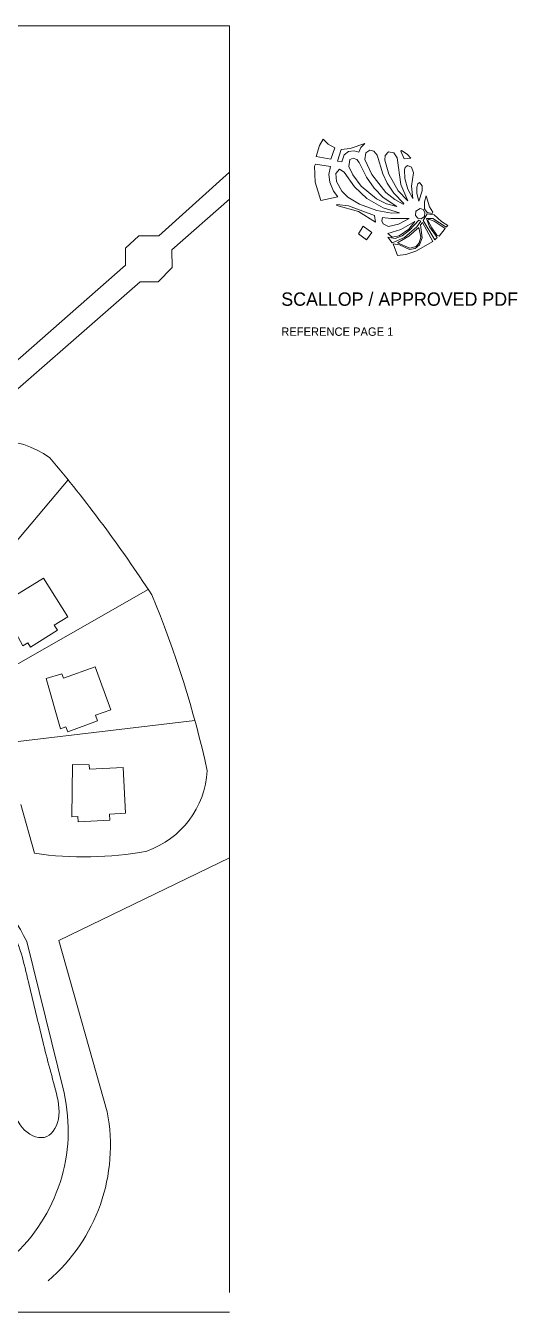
# Model space of a CAD drawing. Header units: inches. Extents: x 36 to 80.1, y 17.3 to 55.9.
# Drawn here: x 65.33 to 80.08, y 17.31 to 55.9 of the extents above; entities that cross this region are included whole.
import ezdxf

# ---------------------------------------------------------------- set-up
doc = ezdxf.new("R2010")
doc.units = ezdxf.units.IN
for name, color, linetype, lineweight in [('01_ORIGINAL_CAD', 7, 'CONTINUOUS', 20), ('03_ADDED_AREAS_SAME_COMPOSITION', 7, 'CONTINUOUS', 15), ('05_REFERENCE_ICON', 7, 'CONTINUOUS', 15), ('06_LABEL', 7, 'CONTINUOUS', 15)]:
    doc.layers.add(name, color=color, linetype=linetype, lineweight=lineweight)

msp = doc.modelspace()

# ---------------------------------------------------------------- linework, layer by layer
at = {"layer": '01_ORIGINAL_CAD'}
for p, q in [((36.248, 55.9), (71.442, 55.9)), ((71.442, 55.9), (71.442, 17.906)), ((71.442, 17.312), (36.248, 17.312))]:
    msp.add_line(p, q, dxfattribs=at)
for points in [[(63.257, 44.272), (68.329, 48.719), (68.329, 49.231), (68.73, 49.6), (69.33, 49.6), (71.442, 51.512), (71.442, 50.696), (69.711, 49.177), (69.725, 48.651), (69.304, 48.218), (68.761, 48.218), (63.72, 43.82), (63.817, 43.397)], [(66.604, 42.276), (62.941, 37.945)], [(69.006, 38.995), (64.196, 36.253)], [(70.407, 35.063), (64.93, 34.409)], [(65.18, 32.538), (65.591, 31.078)], [(71.442, 30.938), (66.326, 28.468)], [(66.326, 28.468), (67.775, 23.323)]]:
    msp.add_lwpolyline(points, dxfattribs=at)
for points in [[(60.29, 39.74, -0.089338), (62.813, 42.944, -0.322066), (66.051, 42.944, -0.030946), (69.111, 38.833, -0.044664), (70.78, 33.554, -0.301674), (68.967, 31.144, -0.082145), (65.591, 31.078)], [(53.65, 30.945, -0.14301), (60.243, 31.63, -0.286424), (65.36, 28.431), (66.481, 23.89, -0.272091), (64.9, 18.954), (63.661, 17.533)]]:
    msp.add_lwpolyline(points, format="xyb", dxfattribs=at)
for points in [[(65.006, 38.799), (65.865, 39.334), (66.595, 38.175), (66.187, 37.918), (66.283, 37.767), (65.474, 37.257), (65.389, 37.391), (65.242, 37.298), (64.498, 38.674), (64.936, 38.911)], [(66.464, 36.332), (67.417, 36.67), (67.882, 35.382), (67.428, 35.218), (67.489, 35.05), (66.59, 34.725), (66.536, 34.875), (66.372, 34.816), (65.94, 36.319), (66.419, 36.457)], [(67.244, 33.6), (68.254, 33.648), (68.327, 32.28), (67.845, 32.255), (67.855, 32.076), (66.9, 32.025), (66.892, 32.184), (66.717, 32.175), (66.739, 33.739), (67.237, 33.732)]]:
    msp.add_lwpolyline(points, close=True, dxfattribs=at)
msp.add_arc((62.535, 22.313), 5.337, 310.4718, 10.9016, dxfattribs=at)
at = {"layer": '03_ADDED_AREAS_SAME_COMPOSITION'}
msp.add_open_spline([(59.719, 30.391), (59.572, 30.625), (59.529, 30.897), (59.647, 31.085), (59.765, 31.272), (60.045, 31.374), (60.337, 31.398), (60.63, 31.421), (60.935, 31.366), (61.225, 31.302), (61.514, 31.237), (61.787, 31.163), (62.055, 31.069), (62.322, 30.974), (62.585, 30.86), (62.836, 30.724), (63.088, 30.588), (63.329, 30.431), (63.557, 30.256), (63.784, 30.082), (63.997, 29.889), (64.196, 29.682), (64.395, 29.475), (64.58, 29.253), (64.739, 29.015), (64.898, 28.778), (65.03, 28.525), (65.13, 28.259), (65.23, 27.992), (65.296, 27.712), (65.362, 27.433), (65.428, 27.153), (65.493, 26.874), (65.56, 26.595), (65.628, 26.317), (65.698, 26.038), (65.765, 25.76), (65.833, 25.483), (65.899, 25.205), (65.97, 24.93), (66.042, 24.655), (66.119, 24.382), (66.197, 24.092), (66.275, 23.803), (66.353, 23.497), (66.325, 23.214), (66.297, 22.93), (66.161, 22.67), (65.96, 22.583), (65.759, 22.497), (65.492, 22.585), (65.298, 22.777), (65.104, 22.968), (64.983, 23.264), (64.865, 23.542), (64.747, 23.82), (64.631, 24.081), (64.504, 24.335), (64.376, 24.589), (64.235, 24.837), (64.091, 25.084), (63.946, 25.331), (63.798, 25.577), (63.645, 25.819), (63.492, 26.062), (63.334, 26.301), (63.171, 26.536), (63.008, 26.772), (62.84, 27.004), (62.667, 27.232), (62.494, 27.46), (62.316, 27.685), (62.133, 27.905), (61.95, 28.126), (61.762, 28.343), (61.571, 28.556), (61.381, 28.77), (61.187, 28.979), (60.986, 29.18), (60.784, 29.38), (60.575, 29.571), (60.345, 29.765), (60.115, 29.959), (59.865, 30.156), (59.719, 30.391)], degree=3, knots=[0, 0, 0, 0, 0.035714, 0.035714, 0.035714, 0.071429, 0.071429, 0.071429, 0.107143, 0.107143, 0.107143, 0.142857, 0.142857, 0.142857, 0.178571, 0.178571, 0.178571, 0.214286, 0.214286, 0.214286, 0.25, 0.25, 0.25, 0.285714, 0.285714, 0.285714, 0.321429, 0.321429, 0.321429, 0.357143, 0.357143, 0.357143, 0.392857, 0.392857, 0.392857, 0.428571, 0.428571, 0.428571, 0.464286, 0.464286, 0.464286, 0.5, 0.5, 0.5, 0.535714, 0.535714, 0.535714, 0.571429, 0.571429, 0.571429, 0.607143, 0.607143, 0.607143, 0.642857, 0.642857, 0.642857, 0.678571, 0.678571, 0.678571, 0.714286, 0.714286, 0.714286, 0.75, 0.75, 0.75, 0.785714, 0.785714, 0.785714, 0.821429, 0.821429, 0.821429, 0.857143, 0.857143, 0.857143, 0.892857, 0.892857, 0.892857, 0.928571, 0.928571, 0.928571, 0.964286, 0.964286, 0.964286, 1, 1, 1, 1], dxfattribs=at)
at = {"layer": '05_REFERENCE_ICON'}
for points in [[(74.255, 52.5), (74.412, 52.346), (74.605, 52.242), (74.484, 51.894), (74.048, 51.974), (74.146, 52.307)], [(75.508, 52.368), (75.39, 52.252), (75.331, 52.109), (75.189, 52.151), (75.02, 52.129), (74.891, 52.024), (74.822, 51.82), (74.686, 51.84), (74.799, 52.19), (75.072, 52.222)], [(75.662, 52.17), (75.775, 52.14), (75.88, 52.019), (76.048, 51.461), (76.175, 51.182), (76.373, 50.881), (76.676, 50.57), (76.66, 50.55), (76.409, 50.684), (76.134, 50.901), (75.715, 51.435), (75.509, 51.889), (75.538, 52.091)], [(76.22, 52.119), (76.373, 52.088), (76.477, 51.937), (76.587, 51.142), (76.799, 50.646), (76.51, 50.95), (76.225, 51.445), (76.106, 51.869), (76.116, 52.009)], [(76.606, 52.163), (76.774, 52.047), (76.889, 51.925), (76.685, 51.904), (76.586, 52.138)], [(74.026, 51.745), (74.479, 51.674), (74.43, 51.442), (74.46, 51.213), (74.569, 50.943), (74.696, 50.766), (74.188, 50.662), (74.02, 51.206), (74, 51.687)], [(75.158, 51.932), (75.266, 51.891), (75.341, 51.802), (75.558, 51.357), (75.785, 51.025), (76.061, 50.746), (76.47, 50.478), (76.155, 50.56), (75.86, 50.704), (75.393, 51.093), (75.147, 51.424), (75.029, 51.682), (75.058, 51.884)], [(74.751, 51.601), (74.891, 51.512), (75.197, 51.066), (75.571, 50.714), (76.062, 50.435), (76.549, 50.292), (76.312, 50.281), (75.871, 50.363), (75.351, 50.549), (74.998, 50.755), (74.815, 50.938), (74.657, 51.227), (74.637, 51.47)], [(76.789, 51.706), (76.909, 51.658), (76.968, 51.493), (76.91, 51.092), (76.946, 50.718), (76.794, 51.001), (76.705, 51.322), (76.695, 51.575), (76.714, 51.648)], [(77.148, 51.2), (77.224, 51.1), (77.224, 50.95), (77.132, 50.636), (77.069, 50.867), (77.068, 51.059), (77.097, 51.162)], [(77.353, 50.799), (77.451, 50.47), (77.548, 50.305), (77.532, 50.272), (77.38, 50.303), (77.295, 50.413), (77.294, 50.615)], [(74.665, 50.537), (75.013, 50.496), (75.798, 50.207), (75.824, 50.012), (75.322, 50.332), (74.665, 50.507)], [(77.164, 50.415), (77.258, 50.384), (77.313, 50.294), (77.294, 50.175), (77.199, 50.106), (77.096, 50.127), (77.031, 50.206), (77.04, 50.336)], [(77.374, 50.262), (77.591, 50.229), (77.806, 50.024), (78, 49.909), (77.949, 49.859), (77.547, 50.116), (77.354, 50.115), (77.452, 49.87), (77.677, 49.551), (77.612, 49.476), (77.256, 50.062)], [(75.454, 49.888), (75.717, 49.694), (75.557, 49.477), (75.317, 49.657)], [(76.041, 50.147), (76.29, 50.115), (76.834, 50.123), (76.523, 49.951), (76.215, 49.878), (76.061, 49.957), (76.022, 50.05)], [(77.129, 50.065), (77.186, 50.041), (77.069, 49.865), (76.701, 49.548), (76.323, 49.393), (76.199, 49.554), (76.419, 49.515), (76.627, 49.599), (76.853, 49.765)], [(77.012, 50.024), (76.828, 49.796), (76.534, 49.599), (76.323, 49.558), (76.199, 49.668), (76.587, 49.785)], [(77.237, 50.003), (77.55, 49.431), (77.035, 49.135), (76.741, 49.042), (76.484, 49.01), (76.353, 49.36), (76.544, 49.329), (76.851, 49.185), (77.019, 49.217), (77.149, 49.333), (77.228, 49.541), (77.178, 49.933)], [(77.13, 49.848), (77.187, 49.555), (77.139, 49.39), (77.044, 49.279), (76.863, 49.228), (76.493, 49.393), (76.833, 49.589)], [(77.42, 50.095), (77.591, 50.043), (77.922, 49.82), (77.739, 49.59), (77.669, 49.618), (77.521, 49.834), (77.403, 50.062)]]:
    msp.add_lwpolyline(points, close=True, dxfattribs=at)

# ---------------------------------------------------------------- texts
at = {"layer": '06_LABEL'}
for s, height, p in [('SCALLOP / APPROVED PDF', 0.4, (73, 47.5)), ('REFERENCE PAGE 1', 0.25, (73, 46.6))]:
    msp.add_text(s, height=height, dxfattribs=at).set_placement(p)

doc.saveas('drawing.dxf')
